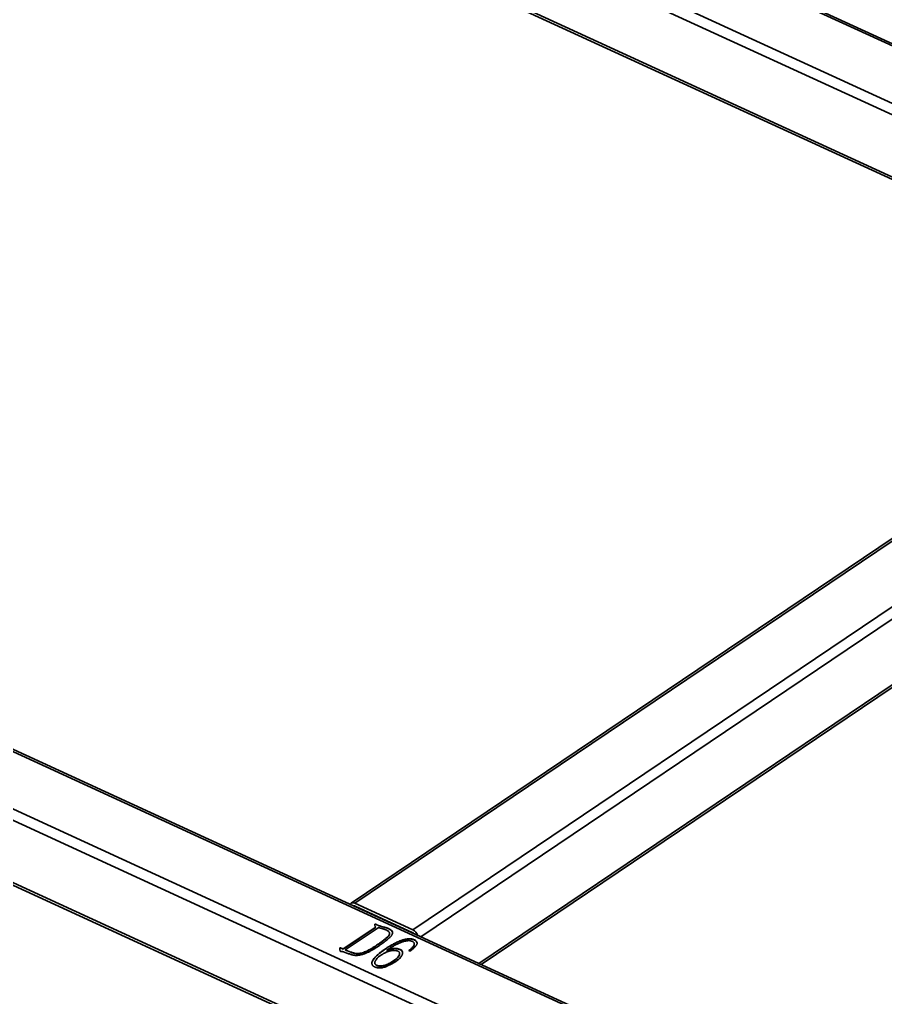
# Model space of a CAD drawing. Header units: millimetres. Extents: x 0 to 14850, y 0 to 10502.
# Drawn here: x 5028 to 7175, y 3668 to 6094 of the extents above; entities that cross this region are included whole.
import ezdxf

# ---------------------------------------------------------------- set-up
doc = ezdxf.new("R2010")
doc.units = ezdxf.units.MM
doc.header["$LTSCALE"] = 50

msp = doc.modelspace()

# ---------------------------------------------------------------- linework, layer by layer
at = {"color": 7, "linetype": 'Continuous', "lineweight": 35}
for p, q in [((2239.911, 8161.653), (9062.078, 5026.695)), ((9050.845, 5003.58), (2228.677, 8138.538)), ((4556.87, 6914.524), (8955.804, 4893.102)), ((4561.271, 6906.088), (8956.818, 4886.223)), ((9090.374, 5161.779), (5803.011, 6672.405)), ((9084.991, 5158.924), (5794.659, 6670.914)), ((7977.702, 5336.151), (5850.265, 3901.985)), ((6172.644, 3749.851), (8303.603, 5186.392)), ((2379.037, 5162.595), (9201.205, 2027.636)), ((2383.438, 5154.159), (9205.606, 2019.2)), ((9021.257, 2440.842), (4899.592, 4334.851)), ((9090.217, 2232.789), (4691.283, 4254.211)), ((5859.669, 3901.939), (6002.934, 3836.105)), ((5860.048, 3894.424), (6003.314, 3828.59)), ((5830.366, 3788.27), (5911.038, 3842.654)), ((5830.385, 3787.895), (5911.057, 3842.278)), ((5917.014, 3841.123), (5835.567, 3786.217)), ((5909.826, 3844.426), (5908.99, 3847.421)), ((5911.057, 3842.278), (5911.038, 3842.654)), ((5911.507, 3850.118), (5914.193, 3848.34)), ((5911.525, 3849.742), (5911.507, 3850.118)), ((5911.525, 3849.742), (5914.212, 3847.965)), ((5914.193, 3848.34), (5917.852, 3846.659)), ((5914.212, 3847.965), (5914.193, 3848.34)), ((5914.212, 3847.965), (5917.871, 3846.283)), ((5921.567, 3840.427), (5917.014, 3841.123)), ((5917.871, 3846.283), (5917.852, 3846.659)), ((5921.315, 3845.611), (5925.296, 3844.117)), ((5921.334, 3845.235), (5921.315, 3845.611)), ((5921.334, 3845.235), (5925.315, 3843.742)), ((5925.296, 3844.117), (5933.627, 3842.203)), ((5925.315, 3843.742), (5925.296, 3844.117)), ((5925.315, 3843.742), (5933.646, 3841.827)), ((5933.646, 3841.827), (5933.627, 3842.203)), ((5942.288, 3838.916), (5942.269, 3839.292)), ((6007.508, 3810.342), (6007.489, 3810.717)), ((5822.37, 3787.058), (5822.253, 3789.361)), ((5822.389, 3786.682), (5822.37, 3787.058)), ((5825.124, 3790.679), (5830.366, 3788.27)), ((5825.143, 3790.303), (5825.124, 3790.679)), ((5825.143, 3790.303), (5830.385, 3787.895)), ((5830.385, 3787.895), (5830.366, 3788.27)), ((5835.586, 3785.841), (5835.567, 3786.217)), ((5922.017, 3803.189), (5921.998, 3803.564)), ((5944.137, 3788.866), (5937.983, 3784.894)), ((5938.002, 3784.518), (5937.983, 3784.894)), ((5939.712, 3791.231), (5939.693, 3791.607)), ((5970.867, 3787.024), (5970.848, 3787.4)), ((6000.646, 3786.454), (5995.719, 3783.133)), ((5839.833, 3777.973), (5831.351, 3780.992)), ((5840.99, 3783.725), (5849.472, 3780.706)), ((5841.009, 3783.349), (5840.99, 3783.725)), ((5841.009, 3783.349), (5849.491, 3780.33)), ((5849.491, 3780.33), (5849.472, 3780.706)), ((5965.303, 3766.388), (5965.284, 3766.763)), ((5995.719, 3783.133), (5993.28, 3784.254)), ((5914.245, 3747.265), (5914.226, 3747.64))]:
    msp.add_line(p, q, dxfattribs=at)
at = {"color": 8, "linetype": 'Continuous', "lineweight": 35}
for p, q in [((7983.334, 5333.563), (5859.669, 3901.939)), ((6002.934, 3836.105), (8126.6, 5267.729)), ((8153.954, 5255.159), (6022.995, 3818.619)), ((6166.946, 3752.47), (8297.905, 5189.01)), ((9021.533, 2435.386), (4895.983, 4331.181)), ((4770.056, 4246.29), (9028.917, 2289.235)), ((5860.081, 3894.409), (5859.263, 3893.858)), ((6003.214, 3827.709), (6003.999, 3828.238))]:
    msp.add_line(p, q, dxfattribs=at)
at = {"color": 7, "linetype": 'Continuous', "lineweight": 35}
for centre, radius, start, end in [((5855.085, 3894.911), 8.391, 56.884756, 149.932798), ((5857.475, 3889.383), 5.66, 62.953334, 97.07118), ((5990.581, 3812.21), 26.899, 21.345571, 62.66285), ((5998.298, 3818.237), 11.503, 43.226991, 64.15084)]:
    msp.add_arc(centre, radius, start, end, dxfattribs=at)
for points, knots in [([(5908.99, 3847.421), (5908.874, 3847.698), (5908.662, 3848.2), (5908.852, 3848.919), (5909.236, 3849.496), (5909.907, 3849.881), (5910.691, 3850.11), (5911.235, 3850.115), (5911.507, 3850.118)], [0, 0, 0, 0, 0.24175113, 0.43964819, 0.60107501, 0.74420219, 0.87186555, 1, 1, 1, 1]), ([(5909.009, 3847.046), (5908.893, 3847.322), (5908.681, 3847.825), (5908.871, 3848.543), (5909.255, 3849.12), (5909.926, 3849.505), (5910.71, 3849.734), (5911.253, 3849.74), (5911.525, 3849.742)], [0, 0, 0, 0, 0.24175113, 0.43964819, 0.60107501, 0.74420219, 0.87186555, 1, 1, 1, 1]), ([(5911.038, 3842.654), (5910.747, 3842.987), (5910.251, 3843.556), (5909.951, 3844.171), (5909.826, 3844.426)], [0, 0, 0, 0, 0.58635291, 1, 1, 1, 1]), ([(5942.269, 3839.292), (5942.997, 3838.949), (5944.388, 3838.295), (5946.263, 3837.263), (5947.923, 3836.286), (5949.747, 3835.017), (5951.434, 3833.315), (5952.685, 3831.098), (5953.015, 3828.693), (5952.682, 3826.598), (5952, 3824.827), (5951.258, 3823.39), (5950.256, 3821.867), (5949.042, 3820.253), (5947.569, 3818.549), (5945.782, 3816.783), (5943.811, 3814.907), (5940.821, 3812.333), (5936.919, 3809.171), (5932.02, 3805.521), (5926.946, 3801.961), (5922.851, 3798.907), (5919.554, 3796.534), (5917.284, 3794.914), (5915.247, 3793.48), (5913.955, 3792.591), (5913.354, 3792.178)], [0, 0, 0, 0, 0.02993597, 0.05712912, 0.08267692, 0.10567088, 0.14844661, 0.19065784, 0.2334915, 0.27933633, 0.30392475, 0.33070447, 0.35934525, 0.39041112, 0.4238875, 0.45979383, 0.49799686, 0.53917941, 0.62228246, 0.70126381, 0.7805225, 0.86298687, 0.90314989, 0.93943058, 0.97183056, 1, 1, 1, 1]), ([(5917.852, 3846.659), (5917.92, 3846.636), (5918.203, 3846.541), (5918.861, 3846.348), (5919.955, 3846.029), (5920.815, 3845.764), (5921.315, 3845.611)], [0, 0, 0, 0, 0.060483244, 0.251748057, 0.565445673, 1, 1, 1, 1]), ([(5917.871, 3846.283), (5917.939, 3846.26), (5918.222, 3846.165), (5918.88, 3845.973), (5919.974, 3845.654), (5920.834, 3845.389), (5921.334, 3845.235)], [0, 0, 0, 0, 0.060483244, 0.251748057, 0.565445673, 1, 1, 1, 1]), ([(5938.65, 3834.852), (5938.053, 3835.146), (5936.799, 3835.763), (5934.64, 3836.595), (5932.25, 3837.468), (5929.674, 3838.303), (5927.13, 3839.03), (5924.942, 3839.674), (5923.129, 3840.122), (5922.039, 3840.335), (5921.567, 3840.427)], [0, 0, 0, 0, 0.12031914, 0.2527589, 0.39590884, 0.55191954, 0.70212625, 0.82674742, 0.92498271, 1, 1, 1, 1]), ([(5921.998, 3803.564), (5922.821, 3804.186), (5924.523, 3805.473), (5927.142, 3807.483), (5929.962, 3809.618), (5932.901, 3811.82), (5935.762, 3813.995), (5938.186, 3816.1), (5940.331, 3818.007), (5942.005, 3819.792), (5943.342, 3821.467), (5944.392, 3823.067), (5945.053, 3824.624), (5945.511, 3826.115), (5945.579, 3827.549), (5945.249, 3828.899), (5944.561, 3830.178), (5943.137, 3831.677), (5941.235, 3833.283), (5939.45, 3834.367), (5938.65, 3834.852)], [0, 0, 0, 0, 0.06304526, 0.13045595, 0.20273976, 0.27935623, 0.35441847, 0.42271832, 0.48363871, 0.53812756, 0.58738825, 0.63393331, 0.67784955, 0.71954147, 0.75920387, 0.7972761, 0.83430988, 0.87249403, 0.9429155, 1, 1, 1, 1]), ([(5933.627, 3842.203), (5934.299, 3842.03), (5935.709, 3841.669), (5937.818, 3840.995), (5940.047, 3840.213), (5941.511, 3839.606), (5942.269, 3839.292)], [0, 0, 0, 0, 0.21881719, 0.45851479, 0.71988485, 1, 1, 1, 1]), ([(5933.646, 3841.827), (5934.318, 3841.654), (5935.728, 3841.293), (5937.837, 3840.619), (5940.066, 3839.837), (5941.53, 3839.23), (5942.288, 3838.916)], [0, 0, 0, 0, 0.21881719, 0.45851479, 0.71988485, 1, 1, 1, 1]), ([(5942.288, 3838.916), (5944.269, 3837.944), (5948.226, 3836.004), (5952.235, 3832.634), (5952.43, 3830.166), (5952.504, 3829.234)], [0, 0, 0, 0, 0.38456928, 0.7676499, 1, 1, 1, 1]), ([(5922.017, 3803.189), (5925.284, 3805.653), (5931.814, 3810.58), (5939.814, 3816.796), (5944.57, 3822.246), (5945.16, 3825.124), (5945.442, 3826.501)], [0, 0, 0, 0, 0.33821293, 0.67615119, 0.84507441, 1, 1, 1, 1]), ([(5939.693, 3791.607), (5940.811, 3792.325), (5942.916, 3793.677), (5945.922, 3795.553), (5948.54, 3797.163), (5951.68, 3798.946), (5955.661, 3801.077), (5960.683, 3803.609), (5965.881, 3806.078), (5970.275, 3807.958), (5973.861, 3809.291), (5976.748, 3810.242), (5979.933, 3811.13), (5983.274, 3811.991), (5986.663, 3812.741), (5989.998, 3813.236), (5993.17, 3813.524), (5996.22, 3813.592), (5999.164, 3813.343), (6002.061, 3812.808), (6004.876, 3811.915), (6006.596, 3811.127), (6007.489, 3810.717)], [0, 0, 0, 0, 0.06059026, 0.11399861, 0.16023463, 0.19892564, 0.27315682, 0.35630069, 0.43953298, 0.5159598, 0.55333008, 0.59328699, 0.63573643, 0.68100992, 0.72546373, 0.76688652, 0.80583861, 0.84255269, 0.87859115, 0.91597102, 0.95635663, 1, 1, 1, 1]), ([(5939.712, 3791.231), (5940.83, 3791.949), (5942.935, 3793.301), (5945.941, 3795.178), (5948.559, 3796.787), (5951.699, 3798.57), (5955.68, 3800.702), (5960.702, 3803.234), (5965.9, 3805.702), (5970.294, 3807.582), (5973.88, 3808.915), (5976.767, 3809.866), (5979.952, 3810.755), (5983.293, 3811.615), (5986.682, 3812.365), (5990.017, 3812.86), (5993.189, 3813.149), (5996.239, 3813.216), (5999.183, 3812.967), (6002.08, 3812.432), (6004.895, 3811.539), (6006.615, 3810.751), (6007.508, 3810.342)], [0, 0, 0, 0, 0.06059026, 0.11399861, 0.16023463, 0.19892564, 0.27315682, 0.35630069, 0.43953298, 0.5159598, 0.55333008, 0.59328699, 0.63573643, 0.68100992, 0.72546373, 0.76688652, 0.80583861, 0.84255269, 0.87859115, 0.91597102, 0.95635663, 1, 1, 1, 1]), ([(5993.28, 3784.254), (5994.028, 3784.951), (5995.507, 3786.331), (5998.042, 3788.321), (6000.496, 3790.466), (6002.955, 3792.805), (6005.083, 3795.411), (6006.281, 3797.743), (6006.781, 3799.633), (6006.916, 3801.012), (6006.709, 3802.326), (6006.233, 3803.567), (6005.438, 3804.723), (6004.301, 3805.759), (6002.873, 3806.683), (6001.161, 3807.449), (5999.346, 3808.096), (5997.462, 3808.551), (5995.64, 3808.901), (5993.724, 3809.032), (5991.641, 3808.998), (5989.272, 3808.736), (5986.553, 3808.318), (5983.508, 3807.722), (5980.213, 3806.907), (5976.746, 3805.872), (5973.212, 3804.548), (5968.233, 3802.504), (5962.018, 3799.549), (5956.164, 3796.286), (5951.763, 3793.645), (5948.812, 3791.874), (5946.303, 3790.311), (5944.818, 3789.32), (5944.137, 3788.866)], [0, 0, 0, 0, 0.0366393, 0.07246154, 0.10990846, 0.15132408, 0.19472901, 0.23907748, 0.26117624, 0.28227192, 0.30260762, 0.32231609, 0.34160823, 0.36083517, 0.37994042, 0.39970796, 0.4193229, 0.43726592, 0.45423247, 0.47020781, 0.48765657, 0.50822693, 0.53218759, 0.55993699, 0.59048684, 0.62375788, 0.65937041, 0.69780211, 0.7795108, 0.86444873, 0.90556981, 0.9418709, 0.97334208, 1, 1, 1, 1]), ([(6007.489, 3810.717), (6008.328, 3810.258), (6009.913, 3809.388), (6011.701, 3807.926), (6012.986, 3806.492), (6013.64, 3804.627), (6013.74, 3802.533), (6013.473, 3800.56), (6012.802, 3799.096), (6012.07, 3797.91), (6011.189, 3796.565), (6010.044, 3795.145), (6008.906, 3793.728), (6007.711, 3792.453), (6006.73, 3791.321), (6005.39, 3790.009), (6003.429, 3788.38), (6001.627, 3787.133), (6000.646, 3786.454)], [0, 0, 0, 0, 0.07543166, 0.1425449, 0.20253474, 0.25715216, 0.35499496, 0.43557131, 0.47520668, 0.52043355, 0.57263549, 0.6314366, 0.68983017, 0.7417329, 0.78769419, 0.82655576, 0.90556737, 1, 1, 1, 1]), ([(6007.508, 3810.342), (6008.855, 3809.562), (6011.545, 3808.006), (6013.513, 3805.528), (6013.505, 3803.991), (6013.503, 3803.575)], [0, 0, 0, 0, 0.42266602, 0.84353693, 1, 1, 1, 1]), ([(5822.253, 3789.361), (5822.238, 3789.554), (5822.212, 3789.899), (5822.292, 3790.352), (5822.376, 3790.7), (5822.715, 3790.962), (5823.17, 3791.115), (5823.753, 3791.281), (5824.494, 3791.069), (5824.879, 3790.831), (5825.124, 3790.679)], [0, 0, 0, 0, 0.17761857, 0.31860907, 0.42016637, 0.49210237, 0.59796119, 0.68914972, 0.80249762, 1, 1, 1, 1]), ([(5822.299, 3789.895), (5822.307, 3789.937), (5822.338, 3790.09), (5822.395, 3790.325), (5822.734, 3790.586), (5823.189, 3790.739), (5823.772, 3790.905), (5824.513, 3790.693), (5824.898, 3790.455), (5825.143, 3790.303)], [0.28, 0.28, 0.28, 0.28, 0.31860907, 0.420166374, 0.492102367, 0.597961192, 0.68914972, 0.802497624, 1, 1, 1, 1]), ([(5823.943, 3782.146), (5823.792, 3782.214), (5823.414, 3782.382), (5823.13, 3782.874), (5822.858, 3783.54), (5822.696, 3784.379), (5822.569, 3785.241), (5822.403, 3785.996), (5822.363, 3786.585), (5822.368, 3786.92), (5822.37, 3787.058)], [0, 0, 0, 0, 0.06438682, 0.16078187, 0.29615797, 0.47293389, 0.65481168, 0.80462411, 0.91961644, 1, 1, 1, 1]), ([(5835.567, 3786.217), (5836.111, 3785.937), (5837.126, 3785.416), (5838.584, 3784.721), (5839.834, 3784.159), (5840.635, 3783.858), (5840.99, 3783.725)], [0, 0, 0, 0, 0.31580491, 0.58830612, 0.81779531, 1, 1, 1, 1]), ([(5835.586, 3785.841), (5836.13, 3785.561), (5837.145, 3785.04), (5838.603, 3784.345), (5839.853, 3783.783), (5840.654, 3783.482), (5841.009, 3783.349)], [0, 0, 0, 0, 0.31580491, 0.58830612, 0.81779531, 1, 1, 1, 1]), ([(5913.354, 3792.178), (5912.646, 3791.736), (5911.142, 3790.797), (5908.686, 3789.342), (5906.024, 3787.702), (5902.077, 3785.356), (5896.919, 3782.436), (5891.407, 3779.741), (5886.881, 3777.813), (5883.435, 3776.529), (5879.944, 3775.394), (5876.397, 3774.457), (5872.959, 3773.657), (5869.655, 3773.064), (5866.573, 3772.645), (5863.664, 3772.413), (5860.908, 3772.401), (5858.252, 3772.572), (5855.688, 3772.937), (5853.167, 3773.557), (5850.468, 3774.369), (5847.345, 3775.364), (5843.743, 3776.584), (5841.196, 3777.489), (5839.833, 3777.973)], [0, 0, 0, 0, 0.03519331, 0.07476752, 0.11868005, 0.16658324, 0.26583372, 0.36208211, 0.40931607, 0.45491615, 0.49995669, 0.54394733, 0.58623233, 0.62490913, 0.66087655, 0.6935593, 0.7247768, 0.75526342, 0.78586754, 0.8166344, 0.85165212, 0.89367057, 0.9431127, 1, 1, 1, 1]), ([(5849.472, 3780.706), (5850.568, 3780.306), (5852.671, 3779.539), (5855.794, 3778.521), (5858.807, 3777.745), (5861.676, 3777.12), (5864.619, 3776.788), (5867.701, 3776.836), (5870.941, 3777.229), (5875.342, 3778.214), (5880.55, 3779.783), (5886.322, 3781.99), (5891.639, 3784.563), (5897.125, 3787.423), (5902.872, 3790.737), (5908.845, 3794.576), (5915.282, 3798.894), (5919.685, 3801.956), (5921.998, 3803.564)], [0, 0, 0, 0, 0.04403638, 0.08453719, 0.12141252, 0.15517486, 0.18740153, 0.22039634, 0.2554655, 0.29422082, 0.372096, 0.44382445, 0.51603839, 0.59484286, 0.68153276, 0.77740488, 0.88303898, 1, 1, 1, 1]), ([(5849.491, 3780.33), (5850.587, 3779.93), (5852.69, 3779.163), (5855.813, 3778.145), (5858.826, 3777.37), (5861.695, 3776.745), (5864.638, 3776.412), (5867.72, 3776.46), (5870.96, 3776.853), (5875.361, 3777.838), (5880.569, 3779.407), (5886.341, 3781.614), (5891.658, 3784.188), (5897.144, 3787.047), (5902.891, 3790.361), (5908.864, 3794.201), (5915.301, 3798.518), (5919.704, 3801.58), (5922.017, 3803.189)], [0, 0, 0, 0, 0.04403638, 0.08453719, 0.12141252, 0.15517486, 0.18740153, 0.22039634, 0.2554655, 0.29422082, 0.372096, 0.44382445, 0.51603839, 0.59484286, 0.68153276, 0.77740488, 0.88303898, 1, 1, 1, 1]), ([(5910.107, 3743.069), (5909.168, 3743.427), (5907.304, 3744.137), (5905.465, 3745.383), (5904.248, 3746.561), (5903.438, 3747.653), (5902.637, 3748.92), (5901.999, 3750.371), (5901.521, 3751.943), (5901.437, 3753.626), (5901.739, 3755.372), (5902.611, 3757.788), (5904.222, 3760.785), (5906.124, 3763.802), (5908.155, 3766.303), (5910.14, 3768.461), (5912.664, 3770.878), (5915.536, 3773.45), (5918.438, 3775.963), (5921.081, 3778.207), (5923.257, 3780.082), (5925.693, 3782.016), (5928.393, 3784.159), (5931.86, 3786.553), (5935.633, 3789.025), (5938.284, 3790.711), (5939.693, 3791.607)], [0, 0, 0, 0, 0.03534466, 0.07012437, 0.08903583, 0.11077469, 0.13536642, 0.1630105, 0.19255942, 0.22224663, 0.25379093, 0.2865372, 0.35364982, 0.41982768, 0.45589997, 0.4986474, 0.54768771, 0.60317233, 0.65816779, 0.70500961, 0.74443591, 0.77568228, 0.82932033, 0.88213137, 0.93738413, 1, 1, 1, 1]), ([(5901.704, 3752.867), (5901.693, 3753.499), (5901.637, 3756.447), (5904.848, 3761.625), (5911.644, 3770.247), (5923.401, 3780.263), (5934.276, 3787.576), (5939.712, 3791.231)], [0, 0, 0, 0, 0.04347483, 0.20283015, 0.36217495, 0.68119288, 1, 1, 1, 1]), ([(5965.351, 3783.488), (5964.66, 3783.714), (5963.289, 3784.165), (5960.963, 3784.574), (5958.499, 3784.809), (5955.055, 3784.791), (5950.873, 3784.453), (5946.85, 3783.714), (5943.848, 3782.805), (5941.381, 3781.991), (5938.78, 3780.937), (5935.961, 3779.729), (5933.05, 3778.312), (5930.058, 3776.71), (5927.048, 3774.908), (5925.082, 3773.619), (5924.069, 3772.955)], [0, 0, 0, 0, 0.05094728, 0.10120136, 0.15339967, 0.20750075, 0.31479044, 0.41303658, 0.46396877, 0.52125563, 0.58603068, 0.65736678, 0.73513188, 0.81803145, 0.90623409, 1, 1, 1, 1]), ([(5937.983, 3784.894), (5939.487, 3785.422), (5942.211, 3786.379), (5946.122, 3787.596), (5949.743, 3788.541), (5953.436, 3789.21), (5957.425, 3789.582), (5960.92, 3789.565), (5963.876, 3789.331), (5966.16, 3788.867), (5968.552, 3788.261), (5970.06, 3787.695), (5970.848, 3787.4)], [0, 0, 0, 0, 0.14640231, 0.26499847, 0.36936892, 0.47688448, 0.58742985, 0.70792405, 0.77260312, 0.84209278, 0.91740274, 1, 1, 1, 1]), ([(5938.002, 3784.518), (5939.506, 3785.047), (5942.23, 3786.003), (5946.141, 3787.22), (5949.762, 3788.166), (5953.455, 3788.834), (5957.444, 3789.206), (5960.939, 3789.19), (5963.895, 3788.955), (5966.179, 3788.492), (5968.571, 3787.885), (5970.079, 3787.32), (5970.867, 3787.024)], [0, 0, 0, 0, 0.14640231, 0.26499847, 0.36936892, 0.47688448, 0.58742985, 0.70792405, 0.77260312, 0.84209278, 0.91740274, 1, 1, 1, 1]), ([(5970.848, 3787.4), (5971.851, 3786.893), (5973.77, 3785.924), (5975.971, 3784.115), (5977.274, 3781.955), (5977.745, 3779.908), (5977.813, 3778.056), (5977.579, 3776.499), (5977.122, 3774.825), (5976.181, 3772.436), (5974.455, 3769.38), (5972.034, 3766.38), (5969.586, 3764.02), (5967.517, 3762.162), (5965.089, 3760.28), (5961.519, 3757.73), (5956.843, 3754.648), (5952.89, 3752.307), (5950.956, 3751.162)], [0, 0, 0, 0, 0.05635077, 0.10790373, 0.16113081, 0.22285288, 0.25763708, 0.29507449, 0.33505767, 0.37882953, 0.46958751, 0.5621517, 0.61070546, 0.66173111, 0.71617849, 0.77376894, 0.88936548, 1, 1, 1, 1]), ([(5970.867, 3787.024), (5972.319, 3786.259), (5975.219, 3784.73), (5977.066, 3782.434), (5977.26, 3781.138), (5977.283, 3780.98)], [0, 0, 0, 0, 0.468178224, 0.935463569, 1, 1, 1, 1]), ([(5993.299, 3783.878), (5995.116, 3785.425), (5998.75, 3788.517), (6003.967, 3793.217), (6006.81, 3797.631), (6006.761, 3800.315), (6006.744, 3801.197)], [0, 0, 0, 0, 0.286935486, 0.5737731, 0.859918535, 1, 1, 1, 1]), ([(5831.351, 3780.992), (5830.502, 3781.256), (5828.952, 3781.739), (5826.855, 3781.98), (5825.464, 3782.025), (5824.72, 3782.051), (5824.231, 3782.083), (5824.01, 3782.132), (5823.943, 3782.146)], [0, 0, 0, 0, 0.37640459, 0.68720906, 0.81327635, 0.90782682, 0.97235792, 1, 1, 1, 1]), ([(5924.069, 3772.955), (5922.737, 3772.014), (5920.003, 3770.08), (5916.448, 3766.877), (5913.225, 3763.447), (5911.06, 3760.427), (5909.704, 3757.987), (5909.071, 3756.193), (5908.765, 3754.461), (5908.821, 3752.801), (5909.264, 3751.23), (5910.378, 3749.835), (5911.995, 3748.588), (5913.465, 3747.964), (5914.226, 3747.64)], [0, 0, 0, 0, 0.12404136, 0.25469976, 0.38963557, 0.52570463, 0.59287949, 0.65641015, 0.71755345, 0.77650651, 0.83284506, 0.88703969, 0.94147863, 1, 1, 1, 1]), ([(5914.226, 3747.64), (5914.916, 3747.384), (5916.298, 3746.87), (5918.739, 3746.405), (5921.423, 3746.208), (5924.291, 3746.226), (5927.237, 3746.452), (5930.131, 3746.943), (5932.975, 3747.564), (5936.638, 3748.755), (5941.124, 3750.624), (5946.226, 3753.337), (5951.217, 3756.367), (5956.346, 3759.48), (5961.225, 3762.906), (5963.906, 3765.454), (5965.284, 3766.763)], [0, 0, 0, 0, 0.03874621, 0.07765978, 0.1188819, 0.16306658, 0.20843698, 0.25324621, 0.29870794, 0.34470182, 0.44100441, 0.54556709, 0.65519325, 0.7662504, 0.87989559, 1, 1, 1, 1]), ([(5914.245, 3747.265), (5914.935, 3747.008), (5916.317, 3746.495), (5918.758, 3746.029), (5921.442, 3745.832), (5924.31, 3745.85), (5927.256, 3746.076), (5930.15, 3746.568), (5932.994, 3747.189), (5936.657, 3748.379), (5941.143, 3750.248), (5946.245, 3752.961), (5951.236, 3755.991), (5956.365, 3759.105), (5961.244, 3762.53), (5963.925, 3765.078), (5965.303, 3766.388)], [0, 0, 0, 0, 0.03874621, 0.07765978, 0.1188819, 0.16306658, 0.20843698, 0.25324621, 0.29870794, 0.34470182, 0.44100441, 0.54556709, 0.65519325, 0.7662504, 0.87989559, 1, 1, 1, 1]), ([(5965.284, 3766.763), (5966.211, 3767.929), (5968.05, 3770.244), (5969.527, 3773.253), (5970.191, 3775.587), (5970.408, 3777.183), (5970.247, 3778.616), (5969.794, 3779.883), (5969.034, 3780.995), (5968.053, 3781.968), (5966.816, 3782.806), (5965.843, 3783.259), (5965.351, 3783.488)], [0, 0, 0, 0, 0.20758085, 0.41199209, 0.50888018, 0.59727176, 0.67653705, 0.74810767, 0.81417479, 0.8782693, 0.93852384, 1, 1, 1, 1]), ([(5965.303, 3766.388), (5966.46, 3767.962), (5968.773, 3771.11), (5970.726, 3774.719), (5970.247, 3776.549), (5970.2, 3776.729)], [0, 0, 0, 0, 0.47432506, 0.94821048, 1, 1, 1, 1]), ([(5908.906, 3753.599), (5908.878, 3753.45), (5908.633, 3752.133), (5909.671, 3749.557), (5912.721, 3748.029), (5914.245, 3747.265)], [0, 0, 0, 0, 0.06026709, 0.53023574, 1, 1, 1, 1]), ([(5950.956, 3751.162), (5949.863, 3750.612), (5947.597, 3749.469), (5943.919, 3747.797), (5939.877, 3746.09), (5935.67, 3744.36), (5931.43, 3742.816), (5927.239, 3741.805), (5923.333, 3741.247), (5919.767, 3741.323), (5916.69, 3741.678), (5914.03, 3742.059), (5911.831, 3742.48), (5910.641, 3742.886), (5910.107, 3743.069)], [0, 0, 0, 0, 0.0925003, 0.19184358, 0.29818448, 0.41144904, 0.52101803, 0.61644073, 0.70046063, 0.77692848, 0.84686929, 0.90719207, 0.95830103, 1, 1, 1, 1])]:
    msp.add_open_spline(points, degree=3, knots=knots, dxfattribs=at)

doc.saveas('drawing.dxf')
